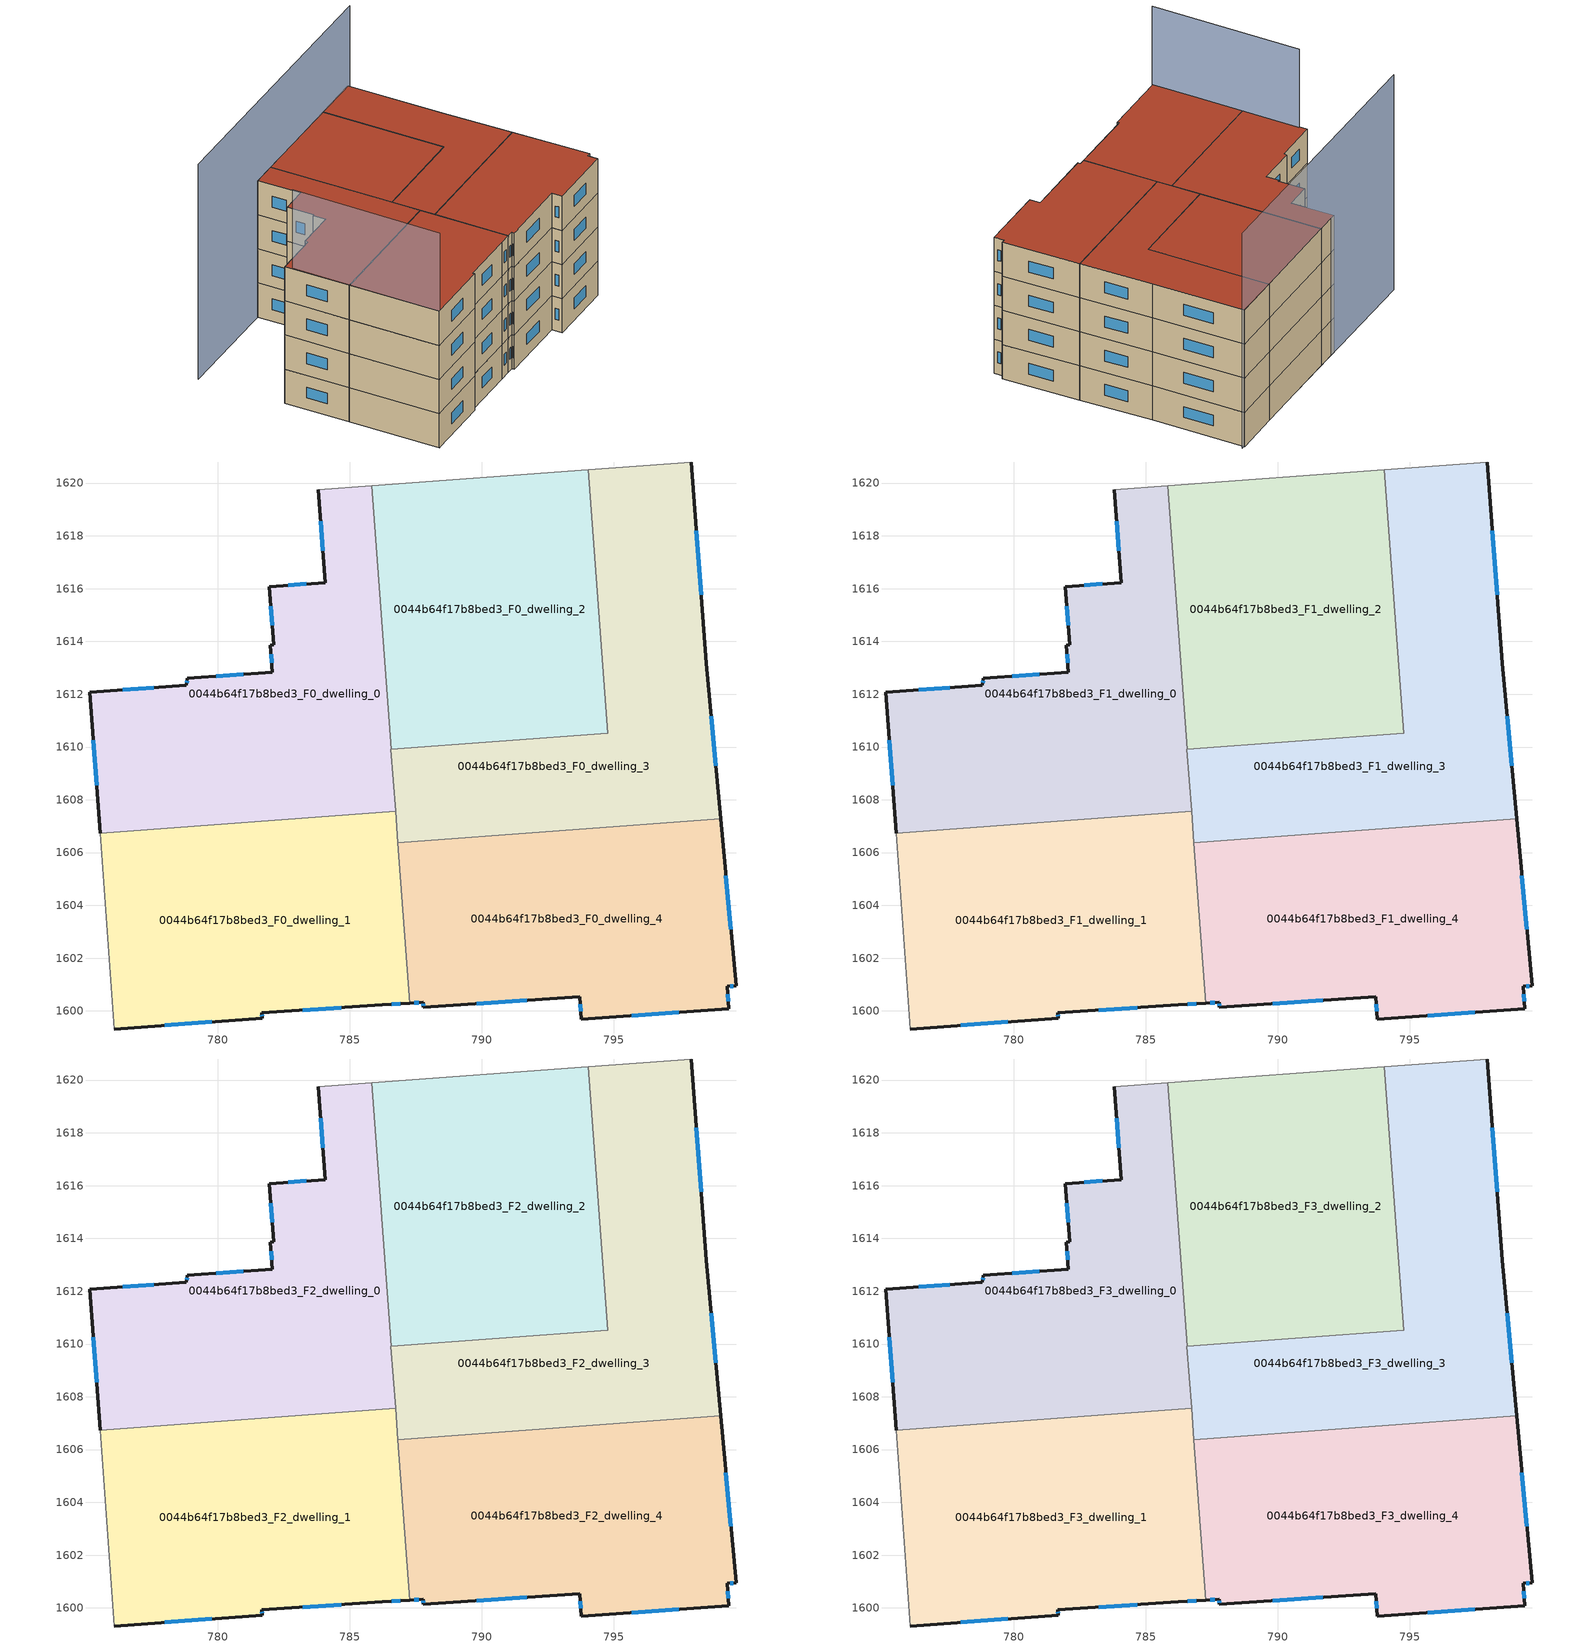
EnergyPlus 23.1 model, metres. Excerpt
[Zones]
0044b64f17b8bed3_F0_dwelling_0
 floor ground (EU_floor_Construction): 785.82,1619.9 786.73,1607.56 775.54,1606.74 775.15,1612.07 778.81,1612.34 778.85,1612.6 782.07,1612.83 781.99,1613.86 782.11,1613.87 781.95,1616.07 784.07,1616.23 783.81,1619.76 z0
 wall outside (EU_wall_Construction): 783.81,1619.76 784.07,1616.23 781.95,1616.07 782.11,1613.87 781.99,1613.86 782.07,1612.83 778.85,1612.6 778.81,1612.34 775.15,1612.07 775.54,1606.74 z0:3
 wall adiabatic (EU_wall_Construction): 785.82,1619.9 783.81,1619.76 z0:3
 wall to 0044b64f17b8bed3_F0_dwelling_1 (EU_wall_Construction): 775.54,1606.74 786.73,1607.56 z0:3
 wall to 0044b64f17b8bed3_F0_dwelling_2 (EU_wall_Construction): 786.56,1609.91 785.82,1619.9 z0:3
 wall to 0044b64f17b8bed3_F0_dwelling_3 (EU_wall_Construction): 786.73,1607.56 786.56,1609.91 z0:3
 window (EU_Window_Construction): 782.01,1615.32 782.06,1614.62 / 783.35,1616.18 782.67,1616.13 / 783.9,1618.56 783.98,1617.43 / 775.29,1610.26 775.41,1608.55 / 777.56,1612.25 776.4,1612.16 / 778.83,1612.51 778.82,1612.43 / 780.97,1612.75 779.94,1612.68 / 782.02,1613.51 782.04,1613.19 z1.02:1.98
0044b64f17b8bed3_F0_dwelling_1
 floor ground (EU_floor_Construction): 786.73,1607.56 787.27,1600.3 786.22,1600.23 781.67,1599.93 781.68,1599.72 776.08,1599.32 775.54,1606.74 z0
 wall outside (EU_wall_Construction): 776.08,1599.32 781.68,1599.72 781.67,1599.93 786.22,1600.23 787.27,1600.3 z0:3
 wall adiabatic (EU_wall_Construction): 775.54,1606.74 776.08,1599.32 z0:3
 wall to 0044b64f17b8bed3_F0_dwelling_4 (EU_wall_Construction): 787.27,1600.3 786.82,1606.38 z0:3
 wall to 0044b64f17b8bed3_F0_dwelling_3 (EU_wall_Construction): 786.82,1606.38 786.73,1607.56 z0:3
 window (EU_Window_Construction): 783.22,1600.03 784.67,1600.13 / 781.67,1599.79 781.67,1599.86 / 777.98,1599.46 779.77,1599.59 / 786.58,1600.25 786.91,1600.28 z1.02:1.98
0044b64f17b8bed3_F0_dwelling_2
 floor ground (EU_floor_Construction): 794.04,1620.51 794.78,1610.51 786.56,1609.91 785.82,1619.9 z0
 wall to 0044b64f17b8bed3_F0_dwelling_3 (EU_wall_Construction): 786.56,1609.91 794.78,1610.51 794.04,1620.51 z0:3
 wall adiabatic (EU_wall_Construction): 794.04,1620.51 785.82,1619.9 z0:3
0044b64f17b8bed3_F0_dwelling_3
 floor ground (EU_floor_Construction): 797.94,1620.8 798.5,1613.17 799.05,1607.28 786.82,1606.38 786.56,1609.91 794.78,1610.51 794.04,1620.51 z0
 wall outside (EU_wall_Construction): 799.05,1607.28 798.5,1613.17 797.94,1620.8 z0:3
 wall adiabatic (EU_wall_Construction): 797.94,1620.8 794.04,1620.51 z0:3
 wall to 0044b64f17b8bed3_F0_dwelling_4 (EU_wall_Construction): 786.82,1606.38 799.05,1607.28 z0:3
 window (EU_Window_Construction): 798.31,1615.76 798.13,1618.2 / 798.86,1609.28 798.69,1611.17 z1.02:1.98
0044b64f17b8bed3_F0_dwelling_4
 floor ground (EU_floor_Construction): 799.05,1607.28 799.64,1600.95 799.31,1600.93 799.36,1600.08 793.77,1599.7 793.71,1600.55 787.79,1600.14 787.78,1600.33 787.27,1600.3 786.82,1606.38 z0
 wall outside (EU_wall_Construction): 787.27,1600.3 787.78,1600.33 787.79,1600.14 793.71,1600.55 793.77,1599.7 799.36,1600.08 799.31,1600.93 799.64,1600.95 799.05,1607.28 z0:3
 window (EU_Window_Construction): 787.78,1600.27 787.79,1600.21 / 787.44,1600.31 787.61,1600.32 / 799.44,1603.1 799.25,1605.13 / 799.42,1600.94 799.52,1600.94 / 799.34,1600.37 799.33,1600.64 / 795.67,1599.82 797.46,1599.95 / 793.73,1600.26 793.75,1599.98 / 789.81,1600.28 791.7,1600.41 z1.02:1.98
0044b64f17b8bed3_F1_dwelling_0
 floor to 0044b64f17b8bed3_F0_dwelling_0 (EU_floor_Construction): 785.82,1619.9 786.73,1607.56 775.54,1606.74 775.15,1612.07 778.81,1612.34 778.85,1612.6 782.07,1612.83 781.99,1613.86 782.11,1613.87 781.95,1616.07 784.07,1616.23 783.81,1619.76 z3
 wall outside (EU_wall_Construction): 783.81,1619.76 784.07,1616.23 781.95,1616.07 782.11,1613.87 781.99,1613.86 782.07,1612.83 778.85,1612.6 778.81,1612.34 775.15,1612.07 775.54,1606.74 z3:6
 wall adiabatic (EU_wall_Construction): 785.82,1619.9 783.81,1619.76 z3:6
 wall to 0044b64f17b8bed3_F1_dwelling_1 (EU_wall_Construction): 775.54,1606.74 786.73,1607.56 z3:6
 wall to 0044b64f17b8bed3_F1_dwelling_2 (EU_wall_Construction): 786.56,1609.91 785.82,1619.9 z3:6
 wall to 0044b64f17b8bed3_F1_dwelling_3 (EU_wall_Construction): 786.73,1607.56 786.56,1609.91 z3:6
 window (EU_Window_Construction): 782.01,1615.32 782.06,1614.62 / 783.35,1616.18 782.67,1616.13 / 783.9,1618.56 783.98,1617.43 / 775.29,1610.26 775.41,1608.55 / 777.56,1612.25 776.4,1612.16 / 778.83,1612.51 778.82,1612.43 / 780.97,1612.75 779.94,1612.68 / 782.02,1613.51 782.04,1613.19 z4.02:4.98
0044b64f17b8bed3_F1_dwelling_1
 floor to 0044b64f17b8bed3_F0_dwelling_1 (EU_floor_Construction): 786.73,1607.56 787.27,1600.3 786.22,1600.23 781.67,1599.93 781.68,1599.72 776.08,1599.32 775.54,1606.74 z3
 wall outside (EU_wall_Construction): 776.08,1599.32 781.68,1599.72 781.67,1599.93 786.22,1600.23 787.27,1600.3 z3:6
 wall adiabatic (EU_wall_Construction): 775.54,1606.74 776.08,1599.32 z3:6
 wall to 0044b64f17b8bed3_F1_dwelling_4 (EU_wall_Construction): 787.27,1600.3 786.82,1606.38 z3:6
 wall to 0044b64f17b8bed3_F1_dwelling_3 (EU_wall_Construction): 786.82,1606.38 786.73,1607.56 z3:6
 window (EU_Window_Construction): 783.22,1600.03 784.67,1600.13 / 781.67,1599.79 781.67,1599.86 / 777.98,1599.46 779.77,1599.59 / 786.58,1600.25 786.91,1600.28 z4.02:4.98
0044b64f17b8bed3_F1_dwelling_2
 floor to 0044b64f17b8bed3_F0_dwelling_2 (EU_floor_Construction): 794.04,1620.51 794.78,1610.51 786.56,1609.91 785.82,1619.9 z3
 wall to 0044b64f17b8bed3_F1_dwelling_3 (EU_wall_Construction): 786.56,1609.91 794.78,1610.51 794.04,1620.51 z3:6
 wall adiabatic (EU_wall_Construction): 794.04,1620.51 785.82,1619.9 z3:6
0044b64f17b8bed3_F1_dwelling_3
 floor to 0044b64f17b8bed3_F0_dwelling_3 (EU_floor_Construction): 797.94,1620.8 798.5,1613.17 799.05,1607.28 786.82,1606.38 786.56,1609.91 794.78,1610.51 794.04,1620.51 z3
 wall outside (EU_wall_Construction): 799.05,1607.28 798.5,1613.17 797.94,1620.8 z3:6
 wall adiabatic (EU_wall_Construction): 797.94,1620.8 794.04,1620.51 z3:6
 wall to 0044b64f17b8bed3_F1_dwelling_4 (EU_wall_Construction): 786.82,1606.38 799.05,1607.28 z3:6
 window (EU_Window_Construction): 798.31,1615.76 798.13,1618.2 / 798.86,1609.28 798.69,1611.17 z4.02:4.98
0044b64f17b8bed3_F1_dwelling_4
 floor to 0044b64f17b8bed3_F0_dwelling_4 (EU_floor_Construction): 799.05,1607.28 799.64,1600.95 799.31,1600.93 799.36,1600.08 793.77,1599.7 793.71,1600.55 787.79,1600.14 787.78,1600.33 787.27,1600.3 786.82,1606.38 z3
 wall outside (EU_wall_Construction): 787.27,1600.3 787.78,1600.33 787.79,1600.14 793.71,1600.55 793.77,1599.7 799.36,1600.08 799.31,1600.93 799.64,1600.95 799.05,1607.28 z3:6
 window (EU_Window_Construction): 787.78,1600.27 787.79,1600.21 / 787.44,1600.31 787.61,1600.32 / 799.44,1603.1 799.25,1605.13 / 799.42,1600.94 799.52,1600.94 / 799.34,1600.37 799.33,1600.64 / 795.67,1599.82 797.46,1599.95 / 793.73,1600.26 793.75,1599.98 / 789.81,1600.28 791.7,1600.41 z4.02:4.98
0044b64f17b8bed3_F2_dwelling_0
 floor to 0044b64f17b8bed3_F1_dwelling_0 (EU_floor_Construction): 785.82,1619.9 786.73,1607.56 775.54,1606.74 775.15,1612.07 778.81,1612.34 778.85,1612.6 782.07,1612.83 781.99,1613.86 782.11,1613.87 781.95,1616.07 784.07,1616.23 783.81,1619.76 z6
 wall outside (EU_wall_Construction): 783.81,1619.76 784.07,1616.23 781.95,1616.07 782.11,1613.87 781.99,1613.86 782.07,1612.83 778.85,1612.6 778.81,1612.34 775.15,1612.07 775.54,1606.74 z6:9
 wall adiabatic (EU_wall_Construction): 785.82,1619.9 783.81,1619.76 z6:9
 wall to 0044b64f17b8bed3_F2_dwelling_1 (EU_wall_Construction): 775.54,1606.74 786.73,1607.56 z6:9
 wall to 0044b64f17b8bed3_F2_dwelling_2 (EU_wall_Construction): 786.56,1609.91 785.82,1619.9 z6:9
 wall to 0044b64f17b8bed3_F2_dwelling_3 (EU_wall_Construction): 786.73,1607.56 786.56,1609.91 z6:9
 window (EU_Window_Construction): 782.01,1615.32 782.06,1614.62 / 783.35,1616.18 782.67,1616.13 / 783.9,1618.56 783.98,1617.43 / 775.29,1610.26 775.41,1608.55 / 777.56,1612.25 776.4,1612.16 / 778.83,1612.51 778.82,1612.43 / 780.97,1612.75 779.94,1612.68 / 782.02,1613.51 782.04,1613.19 z7.02:7.98
0044b64f17b8bed3_F2_dwelling_1
 floor to 0044b64f17b8bed3_F1_dwelling_1 (EU_floor_Construction): 786.73,1607.56 787.27,1600.3 786.22,1600.23 781.67,1599.93 781.68,1599.72 776.08,1599.32 775.54,1606.74 z6
 wall outside (EU_wall_Construction): 776.08,1599.32 781.68,1599.72 781.67,1599.93 786.22,1600.23 787.27,1600.3 z6:9
 wall adiabatic (EU_wall_Construction): 775.54,1606.74 776.08,1599.32 z6:9
 wall to 0044b64f17b8bed3_F2_dwelling_4 (EU_wall_Construction): 787.27,1600.3 786.82,1606.38 z6:9
 wall to 0044b64f17b8bed3_F2_dwelling_3 (EU_wall_Construction): 786.82,1606.38 786.73,1607.56 z6:9
 window (EU_Window_Construction): 783.22,1600.03 784.67,1600.13 / 781.67,1599.79 781.67,1599.86 / 777.98,1599.46 779.77,1599.59 / 786.58,1600.25 786.91,1600.28 z7.02:7.98
0044b64f17b8bed3_F2_dwelling_2
 floor to 0044b64f17b8bed3_F1_dwelling_2 (EU_floor_Construction): 794.04,1620.51 794.78,1610.51 786.56,1609.91 785.82,1619.9 z6
 wall to 0044b64f17b8bed3_F2_dwelling_3 (EU_wall_Construction): 786.56,1609.91 794.78,1610.51 794.04,1620.51 z6:9
 wall adiabatic (EU_wall_Construction): 794.04,1620.51 785.82,1619.9 z6:9
0044b64f17b8bed3_F2_dwelling_3
 floor to 0044b64f17b8bed3_F1_dwelling_3 (EU_floor_Construction): 797.94,1620.8 798.5,1613.17 799.05,1607.28 786.82,1606.38 786.56,1609.91 794.78,1610.51 794.04,1620.51 z6
 wall outside (EU_wall_Construction): 799.05,1607.28 798.5,1613.17 797.94,1620.8 z6:9
 wall adiabatic (EU_wall_Construction): 797.94,1620.8 794.04,1620.51 z6:9
 wall to 0044b64f17b8bed3_F2_dwelling_4 (EU_wall_Construction): 786.82,1606.38 799.05,1607.28 z6:9
 window (EU_Window_Construction): 798.31,1615.76 798.13,1618.2 / 798.86,1609.28 798.69,1611.17 z7.02:7.98
0044b64f17b8bed3_F2_dwelling_4
 floor to 0044b64f17b8bed3_F1_dwelling_4 (EU_floor_Construction): 799.05,1607.28 799.64,1600.95 799.31,1600.93 799.36,1600.08 793.77,1599.7 793.71,1600.55 787.79,1600.14 787.78,1600.33 787.27,1600.3 786.82,1606.38 z6
 wall outside (EU_wall_Construction): 787.27,1600.3 787.78,1600.33 787.79,1600.14 793.71,1600.55 793.77,1599.7 799.36,1600.08 799.31,1600.93 799.64,1600.95 799.05,1607.28 z6:9
 window (EU_Window_Construction): 787.78,1600.27 787.79,1600.21 / 787.44,1600.31 787.61,1600.32 / 799.44,1603.1 799.25,1605.13 / 799.42,1600.94 799.52,1600.94 / 799.34,1600.37 799.33,1600.64 / 795.67,1599.82 797.46,1599.95 / 793.73,1600.26 793.75,1599.98 / 789.81,1600.28 791.7,1600.41 z7.02:7.98
0044b64f17b8bed3_F3_dwelling_0
 floor to 0044b64f17b8bed3_F2_dwelling_0 (EU_floor_Construction): 785.82,1619.9 786.73,1607.56 775.54,1606.74 775.15,1612.07 778.81,1612.34 778.85,1612.6 782.07,1612.83 781.99,1613.86 782.11,1613.87 781.95,1616.07 784.07,1616.23 783.81,1619.76 z9
 wall outside (EU_wall_Construction): 783.81,1619.76 784.07,1616.23 781.95,1616.07 782.11,1613.87 781.99,1613.86 782.07,1612.83 778.85,1612.6 778.81,1612.34 775.15,1612.07 775.54,1606.74 z9:12
 wall adiabatic (EU_wall_Construction): 785.82,1619.9 783.81,1619.76 z9:12
 wall to 0044b64f17b8bed3_F3_dwelling_1 (EU_wall_Construction): 775.54,1606.74 786.73,1607.56 z9:12
 wall to 0044b64f17b8bed3_F3_dwelling_2 (EU_wall_Construction): 786.56,1609.91 785.82,1619.9 z9:12
 wall to 0044b64f17b8bed3_F3_dwelling_3 (EU_wall_Construction): 786.73,1607.56 786.56,1609.91 z9:12
 window (EU_Window_Construction): 782.01,1615.32 782.06,1614.62 / 783.35,1616.18 782.67,1616.13 / 783.9,1618.56 783.98,1617.43 / 775.29,1610.26 775.41,1608.55 / 777.56,1612.25 776.4,1612.16 / 778.83,1612.51 778.82,1612.43 / 780.97,1612.75 779.94,1612.68 / 782.02,1613.51 782.04,1613.19 z10.02:10.98
 roof outside (EU_roof_Construction): 786.73,1607.56 785.82,1619.9 783.81,1619.76 784.07,1616.23 781.95,1616.07 782.11,1613.87 781.99,1613.86 782.07,1612.83 778.85,1612.6 778.81,1612.34 775.15,1612.07 775.54,1606.74 z12
0044b64f17b8bed3_F3_dwelling_1
 floor to 0044b64f17b8bed3_F2_dwelling_1 (EU_floor_Construction): 786.73,1607.56 787.27,1600.3 786.22,1600.23 781.67,1599.93 781.68,1599.72 776.08,1599.32 775.54,1606.74 z9
 wall outside (EU_wall_Construction): 776.08,1599.32 781.68,1599.72 781.67,1599.93 786.22,1600.23 787.27,1600.3 z9:12
 wall adiabatic (EU_wall_Construction): 775.54,1606.74 776.08,1599.32 z9:12
 wall to 0044b64f17b8bed3_F3_dwelling_4 (EU_wall_Construction): 787.27,1600.3 786.82,1606.38 z9:12
 wall to 0044b64f17b8bed3_F3_dwelling_3 (EU_wall_Construction): 786.82,1606.38 786.73,1607.56 z9:12
 window (EU_Window_Construction): 783.22,1600.03 784.67,1600.13 / 781.67,1599.79 781.67,1599.86 / 777.98,1599.46 779.77,1599.59 / 786.58,1600.25 786.91,1600.28 z10.02:10.98
 roof outside (EU_roof_Construction): 787.27,1600.3 786.73,1607.56 775.54,1606.74 776.08,1599.32 781.68,1599.72 781.67,1599.93 786.22,1600.23 z12
0044b64f17b8bed3_F3_dwelling_2
 floor to 0044b64f17b8bed3_F2_dwelling_2 (EU_floor_Construction): 794.04,1620.51 794.78,1610.51 786.56,1609.91 785.82,1619.9 z9
 wall to 0044b64f17b8bed3_F3_dwelling_3 (EU_wall_Construction): 786.56,1609.91 794.78,1610.51 794.04,1620.51 z9:12
 wall adiabatic (EU_wall_Construction): 794.04,1620.51 785.82,1619.9 z9:12
 roof outside (EU_roof_Construction): 794.78,1610.51 794.04,1620.51 785.82,1619.9 786.56,1609.91 z12
0044b64f17b8bed3_F3_dwelling_3
 floor to 0044b64f17b8bed3_F2_dwelling_3 (EU_floor_Construction): 797.94,1620.8 798.5,1613.17 799.05,1607.28 786.82,1606.38 786.56,1609.91 794.78,1610.51 794.04,1620.51 z9
 wall outside (EU_wall_Construction): 799.05,1607.28 798.5,1613.17 797.94,1620.8 z9:12
 wall adiabatic (EU_wall_Construction): 797.94,1620.8 794.04,1620.51 z9:12
 wall to 0044b64f17b8bed3_F3_dwelling_4 (EU_wall_Construction): 786.82,1606.38 799.05,1607.28 z9:12
 window (EU_Window_Construction): 798.31,1615.76 798.13,1618.2 / 798.86,1609.28 798.69,1611.17 z10.02:10.98
 roof outside (EU_roof_Construction): 799.05,1607.28 798.5,1613.17 797.94,1620.8 794.04,1620.51 794.78,1610.51 786.56,1609.91 786.82,1606.38 z12
0044b64f17b8bed3_F3_dwelling_4
 floor to 0044b64f17b8bed3_F2_dwelling_4 (EU_floor_Construction): 799.05,1607.28 799.64,1600.95 799.31,1600.93 799.36,1600.08 793.77,1599.7 793.71,1600.55 787.79,1600.14 787.78,1600.33 787.27,1600.3 786.82,1606.38 z9
 wall outside (EU_wall_Construction): 787.27,1600.3 787.78,1600.33 787.79,1600.14 793.71,1600.55 793.77,1599.7 799.36,1600.08 799.31,1600.93 799.64,1600.95 799.05,1607.28 z9:12
 window (EU_Window_Construction): 787.78,1600.27 787.79,1600.21 / 787.44,1600.31 787.61,1600.32 / 799.44,1603.1 799.25,1605.13 / 799.42,1600.94 799.52,1600.94 / 799.34,1600.37 799.33,1600.64 / 795.67,1599.82 797.46,1599.95 / 793.73,1600.26 793.75,1599.98 / 789.81,1600.28 791.7,1600.41 z10.02:10.98
 roof outside (EU_roof_Construction): 799.36,1600.08 799.31,1600.93 799.64,1600.95 799.05,1607.28 786.82,1606.38 787.27,1600.3 787.78,1600.33 787.79,1600.14 793.71,1600.55 793.77,1599.7 z12
shading: 775.29,1611.47 776.08,1599.3 / 798.18,1620.74 774.53,1619.16 z0:18.9
[Building]
EU S2 Campaign: North Axis=0; Terrain=City; Solar Distribution=FullExterior
[Site:Location]
Vienna: Latitude=48; Longitude=16.5; Time Zone=1; Elevation=183
[SizingPeriod:WeatherFileDays]
AnnualSizingPeriod: Begin Month=1; Begin Day of Month=1; End Month=12; End Day of Month=31; Day of Week for Start Day=Monday; Use Weather File Daylight Saving Period=No; Use Weather File Rain and Snow Indicators=No
[MATERIAL]
EU_InternalMass_Material: Roughness=MediumRough; Thickness=0.1; Conductivity=1; Density=1800; Specific Heat=900; Thermal Absorptance=0.9; Solar Absorptance=0.7; Visible Absorptance=0.7
[MATERIAL:NOMASS] Roughness=MediumRough; Thermal Absorptance=0.9; Solar Absorptance=0.7; Visible Absorptance=0.7
Name | Thermal Resistance
EU_wall_NoMass | 0.942466
EU_roof_NoMass | 0.551687
EU_floor_NoMass | 0.66527
[WINDOWMATERIAL:SIMPLEGLAZINGSYSTEM]
EU_Window_SimpleGlazing: UFactor=2.03367; Solar Heat Gain Coefficient=0.65; Visible Transmittance=0.65
[CONSTRUCTION]
EU_wall_Construction: EU_wall_NoMass
EU_roof_Construction: EU_roof_NoMass
EU_floor_Construction: EU_floor_NoMass
EU_Window_Construction: EU_Window_SimpleGlazing
EU_InternalMass_Construction: EU_InternalMass_Material
[ZONE] Type=1; Multiplier=1; Ceiling Height=autocalculate; Floor Area=autocalculate; Part of Total Floor Area=Yes
Name | Volume
0044b64f17b8bed3_F0_dwelling_0; 0044b64f17b8bed3_F1_dwelling_0; 0044b64f17b8bed3_F2_dwelling_0; 0044b64f17b8bed3_F3_dwelling_0 | 247.703
0044b64f17b8bed3_F0_dwelling_1; 0044b64f17b8bed3_F1_dwelling_1; 0044b64f17b8bed3_F2_dwelling_1; 0044b64f17b8bed3_F3_dwelling_1 | 247.699
0044b64f17b8bed3_F0_dwelling_2; 0044b64f17b8bed3_F1_dwelling_2; 0044b64f17b8bed3_F2_dwelling_2; 0044b64f17b8bed3_F3_dwelling_2 | 247.661
0044b64f17b8bed3_F0_dwelling_3; 0044b64f17b8bed3_F1_dwelling_3; 0044b64f17b8bed3_F2_dwelling_3; 0044b64f17b8bed3_F3_dwelling_3 | 247.675
0044b64f17b8bed3_F0_dwelling_4; 0044b64f17b8bed3_F1_dwelling_4; 0044b64f17b8bed3_F2_dwelling_4; 0044b64f17b8bed3_F3_dwelling_4 | 247.702
[INTERNALMASS] Construction=EU_InternalMass_Construction
Name | Zone or ZoneList | Surface Area
0044b64f17b8bed3_F0_dwelling_0_EU_InternalMass | 0044b64f17b8bed3_F0_dwelling_0 | 82.5677
0044b64f17b8bed3_F0_dwelling_1_EU_InternalMass | 0044b64f17b8bed3_F0_dwelling_1 | 82.5664
0044b64f17b8bed3_F0_dwelling_2_EU_InternalMass | 0044b64f17b8bed3_F0_dwelling_2 | 82.5531
0044b64f17b8bed3_F0_dwelling_3_EU_InternalMass | 0044b64f17b8bed3_F0_dwelling_3 | 82.5585
0044b64f17b8bed3_F0_dwelling_4_EU_InternalMass | 0044b64f17b8bed3_F0_dwelling_4 | 82.5693
0044b64f17b8bed3_F1_dwelling_0_EU_InternalMass | 0044b64f17b8bed3_F1_dwelling_0 | 82.5677
0044b64f17b8bed3_F1_dwelling_1_EU_InternalMass | 0044b64f17b8bed3_F1_dwelling_1 | 82.5664
0044b64f17b8bed3_F1_dwelling_2_EU_InternalMass | 0044b64f17b8bed3_F1_dwelling_2 | 82.5531
0044b64f17b8bed3_F1_dwelling_3_EU_InternalMass | 0044b64f17b8bed3_F1_dwelling_3 | 82.5585
0044b64f17b8bed3_F1_dwelling_4_EU_InternalMass | 0044b64f17b8bed3_F1_dwelling_4 | 82.5693
0044b64f17b8bed3_F2_dwelling_0_EU_InternalMass | 0044b64f17b8bed3_F2_dwelling_0 | 82.5677
0044b64f17b8bed3_F2_dwelling_1_EU_InternalMass | 0044b64f17b8bed3_F2_dwelling_1 | 82.5664
0044b64f17b8bed3_F2_dwelling_2_EU_InternalMass | 0044b64f17b8bed3_F2_dwelling_2 | 82.5531
0044b64f17b8bed3_F2_dwelling_3_EU_InternalMass | 0044b64f17b8bed3_F2_dwelling_3 | 82.5585
0044b64f17b8bed3_F2_dwelling_4_EU_InternalMass | 0044b64f17b8bed3_F2_dwelling_4 | 82.5693
0044b64f17b8bed3_F3_dwelling_0_EU_InternalMass | 0044b64f17b8bed3_F3_dwelling_0 | 82.5677
0044b64f17b8bed3_F3_dwelling_1_EU_InternalMass | 0044b64f17b8bed3_F3_dwelling_1 | 82.5664
0044b64f17b8bed3_F3_dwelling_2_EU_InternalMass | 0044b64f17b8bed3_F3_dwelling_2 | 82.5531
0044b64f17b8bed3_F3_dwelling_3_EU_InternalMass | 0044b64f17b8bed3_F3_dwelling_3 | 82.5585
0044b64f17b8bed3_F3_dwelling_4_EU_InternalMass | 0044b64f17b8bed3_F3_dwelling_4 | 82.5693
[OTHEREQUIPMENT] Fuel Type=Electricity; Design Level Calculation Method=Watts/Area; Power per Zone Floor Area=1; Fraction Latent=0; Fraction Radiant=0; Fraction Lost=0; Carbon Dioxide Generation Rate=0; EndUse Subcategory=EU_Step8_InternalGains
Name | Zone or ZoneList or Space or SpaceList | Schedule
EU_Step8_InternalGain_0044b64f17b8bed3_F0_dwelling_0_f000 | 0044b64f17b8bed3_F0_dwelling_0 | EU_Step8_GainSchedule_0044b64f17b8bed3_F0_dwelling_0_f000
EU_Step8_InternalGain_0044b64f17b8bed3_F0_dwelling_1_f000 | 0044b64f17b8bed3_F0_dwelling_1 | EU_Step8_GainSchedule_0044b64f17b8bed3_F0_dwelling_1_f000
EU_Step8_InternalGain_0044b64f17b8bed3_F0_dwelling_2_f000 | 0044b64f17b8bed3_F0_dwelling_2 | EU_Step8_GainSchedule_0044b64f17b8bed3_F0_dwelling_2_f000
EU_Step8_InternalGain_0044b64f17b8bed3_F0_dwelling_3_f000 | 0044b64f17b8bed3_F0_dwelling_3 | EU_Step8_GainSchedule_0044b64f17b8bed3_F0_dwelling_3_f000
EU_Step8_InternalGain_0044b64f17b8bed3_F0_dwelling_4_f000 | 0044b64f17b8bed3_F0_dwelling_4 | EU_Step8_GainSchedule_0044b64f17b8bed3_F0_dwelling_4_f000
EU_Step8_InternalGain_0044b64f17b8bed3_F1_dwelling_0_f000 | 0044b64f17b8bed3_F1_dwelling_0 | EU_Step8_GainSchedule_0044b64f17b8bed3_F1_dwelling_0_f000
EU_Step8_InternalGain_0044b64f17b8bed3_F1_dwelling_1_f000 | 0044b64f17b8bed3_F1_dwelling_1 | EU_Step8_GainSchedule_0044b64f17b8bed3_F1_dwelling_1_f000
EU_Step8_InternalGain_0044b64f17b8bed3_F1_dwelling_2_f000 | 0044b64f17b8bed3_F1_dwelling_2 | EU_Step8_GainSchedule_0044b64f17b8bed3_F1_dwelling_2_f000
EU_Step8_InternalGain_0044b64f17b8bed3_F1_dwelling_3_f000 | 0044b64f17b8bed3_F1_dwelling_3 | EU_Step8_GainSchedule_0044b64f17b8bed3_F1_dwelling_3_f000
EU_Step8_InternalGain_0044b64f17b8bed3_F1_dwelling_4_f000 | 0044b64f17b8bed3_F1_dwelling_4 | EU_Step8_GainSchedule_0044b64f17b8bed3_F1_dwelling_4_f000
EU_Step8_InternalGain_0044b64f17b8bed3_F2_dwelling_0_f000 | 0044b64f17b8bed3_F2_dwelling_0 | EU_Step8_GainSchedule_0044b64f17b8bed3_F2_dwelling_0_f000
EU_Step8_InternalGain_0044b64f17b8bed3_F2_dwelling_1_f000 | 0044b64f17b8bed3_F2_dwelling_1 | EU_Step8_GainSchedule_0044b64f17b8bed3_F2_dwelling_1_f000
EU_Step8_InternalGain_0044b64f17b8bed3_F2_dwelling_2_f000 | 0044b64f17b8bed3_F2_dwelling_2 | EU_Step8_GainSchedule_0044b64f17b8bed3_F2_dwelling_2_f000
EU_Step8_InternalGain_0044b64f17b8bed3_F2_dwelling_3_f000 | 0044b64f17b8bed3_F2_dwelling_3 | EU_Step8_GainSchedule_0044b64f17b8bed3_F2_dwelling_3_f000
EU_Step8_InternalGain_0044b64f17b8bed3_F2_dwelling_4_f000 | 0044b64f17b8bed3_F2_dwelling_4 | EU_Step8_GainSchedule_0044b64f17b8bed3_F2_dwelling_4_f000
EU_Step8_InternalGain_0044b64f17b8bed3_F3_dwelling_0_f000 | 0044b64f17b8bed3_F3_dwelling_0 | EU_Step8_GainSchedule_0044b64f17b8bed3_F3_dwelling_0_f000
EU_Step8_InternalGain_0044b64f17b8bed3_F3_dwelling_1_f000 | 0044b64f17b8bed3_F3_dwelling_1 | EU_Step8_GainSchedule_0044b64f17b8bed3_F3_dwelling_1_f000
EU_Step8_InternalGain_0044b64f17b8bed3_F3_dwelling_2_f000 | 0044b64f17b8bed3_F3_dwelling_2 | EU_Step8_GainSchedule_0044b64f17b8bed3_F3_dwelling_2_f000
EU_Step8_InternalGain_0044b64f17b8bed3_F3_dwelling_3_f000 | 0044b64f17b8bed3_F3_dwelling_3 | EU_Step8_GainSchedule_0044b64f17b8bed3_F3_dwelling_3_f000
EU_Step8_InternalGain_0044b64f17b8bed3_F3_dwelling_4_f000 | 0044b64f17b8bed3_F3_dwelling_4 | EU_Step8_GainSchedule_0044b64f17b8bed3_F3_dwelling_4_f000
[ZONEVENTILATION:DESIGNFLOWRATE] Schedule=EU_AlwaysOn; Design Flow Rate Calculation Method=AirChanges/Hour; Air Changes per Hour=0.530523; Ventilation Type=Natural; Fan Pressure Rise=0; Fan Total Efficiency=1; Constant Term Coefficient=1; Temperature Term Coefficient=0; Velocity Term Coefficient=0; Velocity Squared Term Coefficient=0; Minimum Indoor Temperature=-100; Maximum Indoor Temperature=100; Delta Temperature=-100; Minimum Outdoor Temperature=-100; Maximum Outdoor Temperature=100; Maximum Wind Speed=40
Name | Zone or ZoneList or Space or SpaceList
EU_ConstantAir_0044b64f17b8bed3_F0_dwelling_0 | 0044b64f17b8bed3_F0_dwelling_0
EU_ConstantAir_0044b64f17b8bed3_F0_dwelling_1 | 0044b64f17b8bed3_F0_dwelling_1
EU_ConstantAir_0044b64f17b8bed3_F0_dwelling_2 | 0044b64f17b8bed3_F0_dwelling_2
EU_ConstantAir_0044b64f17b8bed3_F0_dwelling_3 | 0044b64f17b8bed3_F0_dwelling_3
EU_ConstantAir_0044b64f17b8bed3_F0_dwelling_4 | 0044b64f17b8bed3_F0_dwelling_4
EU_ConstantAir_0044b64f17b8bed3_F1_dwelling_0 | 0044b64f17b8bed3_F1_dwelling_0
EU_ConstantAir_0044b64f17b8bed3_F1_dwelling_1 | 0044b64f17b8bed3_F1_dwelling_1
EU_ConstantAir_0044b64f17b8bed3_F1_dwelling_2 | 0044b64f17b8bed3_F1_dwelling_2
EU_ConstantAir_0044b64f17b8bed3_F1_dwelling_3 | 0044b64f17b8bed3_F1_dwelling_3
EU_ConstantAir_0044b64f17b8bed3_F1_dwelling_4 | 0044b64f17b8bed3_F1_dwelling_4
EU_ConstantAir_0044b64f17b8bed3_F2_dwelling_0 | 0044b64f17b8bed3_F2_dwelling_0
EU_ConstantAir_0044b64f17b8bed3_F2_dwelling_1 | 0044b64f17b8bed3_F2_dwelling_1
EU_ConstantAir_0044b64f17b8bed3_F2_dwelling_2 | 0044b64f17b8bed3_F2_dwelling_2
EU_ConstantAir_0044b64f17b8bed3_F2_dwelling_3 | 0044b64f17b8bed3_F2_dwelling_3
EU_ConstantAir_0044b64f17b8bed3_F2_dwelling_4 | 0044b64f17b8bed3_F2_dwelling_4
EU_ConstantAir_0044b64f17b8bed3_F3_dwelling_0 | 0044b64f17b8bed3_F3_dwelling_0
EU_ConstantAir_0044b64f17b8bed3_F3_dwelling_1 | 0044b64f17b8bed3_F3_dwelling_1
EU_ConstantAir_0044b64f17b8bed3_F3_dwelling_2 | 0044b64f17b8bed3_F3_dwelling_2
EU_ConstantAir_0044b64f17b8bed3_F3_dwelling_3 | 0044b64f17b8bed3_F3_dwelling_3
EU_ConstantAir_0044b64f17b8bed3_F3_dwelling_4 | 0044b64f17b8bed3_F3_dwelling_4
[HVACTEMPLATE:THERMOSTAT] Constant Heating Setpoint=20; Constant Cooling Setpoint=50
EU_HeatOnly_0044b64f17b8bed3_F0_dwelling_0; EU_HeatOnly_0044b64f17b8bed3_F0_dwelling_1; EU_HeatOnly_0044b64f17b8bed3_F0_dwelling_2; EU_HeatOnly_0044b64f17b8bed3_F0_dwelling_3; EU_HeatOnly_0044b64f17b8bed3_F0_dwelling_4; EU_HeatOnly_0044b64f17b8bed3_F1_dwelling_0; EU_HeatOnly_0044b64f17b8bed3_F1_dwelling_1; EU_HeatOnly_0044b64f17b8bed3_F1_dwelling_2; EU_HeatOnly_0044b64f17b8bed3_F1_dwelling_3; EU_HeatOnly_0044b64f17b8bed3_F1_dwelling_4; EU_HeatOnly_0044b64f17b8bed3_F2_dwelling_0; EU_HeatOnly_0044b64f17b8bed3_F2_dwelling_1; EU_HeatOnly_0044b64f17b8bed3_F2_dwelling_2; EU_HeatOnly_0044b64f17b8bed3_F2_dwelling_3; EU_HeatOnly_0044b64f17b8bed3_F2_dwelling_4; EU_HeatOnly_0044b64f17b8bed3_F3_dwelling_0; EU_HeatOnly_0044b64f17b8bed3_F3_dwelling_1; EU_HeatOnly_0044b64f17b8bed3_F3_dwelling_2; EU_HeatOnly_0044b64f17b8bed3_F3_dwelling_3; EU_HeatOnly_0044b64f17b8bed3_F3_dwelling_4
[HVACTEMPLATE:ZONE:IDEALLOADSAIRSYSTEM] System Availability Schedule=EU_AlwaysOn; Maximum Heating Supply Air Temperature=50; Minimum Cooling Supply Air Temperature=13; Maximum Heating Supply Air Humidity Ratio=0.0156; Minimum Cooling Supply Air Humidity Ratio=0.0077; Heating Limit=NoLimit; Cooling Limit=NoLimit; Heating Availability Schedule=EU_AlwaysOn; Cooling Availability Schedule=EU_CoolingOff; Dehumidification Control Type=ConstantSensibleHeatRatio; Cooling Sensible Heat Ratio=0.7; Dehumidification Setpoint=60; Humidification Control Type=None; Humidification Setpoint=30; Outdoor Air Method=None; Outdoor Air Flow Rate per Person=0.00944; Outdoor Air Flow Rate per Zone Floor Area=0; Outdoor Air Flow Rate per Zone=0; Demand Controlled Ventilation Type=None; Outdoor Air Economizer Type=NoEconomizer; Heat Recovery Type=None; Sensible Heat Recovery Effectiveness=0.7; Latent Heat Recovery Effectiveness=0.65
Name | Template Thermostat
0044b64f17b8bed3_F0_dwelling_0 | EU_HeatOnly_0044b64f17b8bed3_F0_dwelling_0
0044b64f17b8bed3_F0_dwelling_1 | EU_HeatOnly_0044b64f17b8bed3_F0_dwelling_1
0044b64f17b8bed3_F0_dwelling_2 | EU_HeatOnly_0044b64f17b8bed3_F0_dwelling_2
0044b64f17b8bed3_F0_dwelling_3 | EU_HeatOnly_0044b64f17b8bed3_F0_dwelling_3
0044b64f17b8bed3_F0_dwelling_4 | EU_HeatOnly_0044b64f17b8bed3_F0_dwelling_4
0044b64f17b8bed3_F1_dwelling_0 | EU_HeatOnly_0044b64f17b8bed3_F1_dwelling_0
0044b64f17b8bed3_F1_dwelling_1 | EU_HeatOnly_0044b64f17b8bed3_F1_dwelling_1
0044b64f17b8bed3_F1_dwelling_2 | EU_HeatOnly_0044b64f17b8bed3_F1_dwelling_2
0044b64f17b8bed3_F1_dwelling_3 | EU_HeatOnly_0044b64f17b8bed3_F1_dwelling_3
0044b64f17b8bed3_F1_dwelling_4 | EU_HeatOnly_0044b64f17b8bed3_F1_dwelling_4
0044b64f17b8bed3_F2_dwelling_0 | EU_HeatOnly_0044b64f17b8bed3_F2_dwelling_0
0044b64f17b8bed3_F2_dwelling_1 | EU_HeatOnly_0044b64f17b8bed3_F2_dwelling_1
0044b64f17b8bed3_F2_dwelling_2 | EU_HeatOnly_0044b64f17b8bed3_F2_dwelling_2
0044b64f17b8bed3_F2_dwelling_3 | EU_HeatOnly_0044b64f17b8bed3_F2_dwelling_3
0044b64f17b8bed3_F2_dwelling_4 | EU_HeatOnly_0044b64f17b8bed3_F2_dwelling_4
0044b64f17b8bed3_F3_dwelling_0 | EU_HeatOnly_0044b64f17b8bed3_F3_dwelling_0
0044b64f17b8bed3_F3_dwelling_1 | EU_HeatOnly_0044b64f17b8bed3_F3_dwelling_1
0044b64f17b8bed3_F3_dwelling_2 | EU_HeatOnly_0044b64f17b8bed3_F3_dwelling_2
0044b64f17b8bed3_F3_dwelling_3 | EU_HeatOnly_0044b64f17b8bed3_F3_dwelling_3
0044b64f17b8bed3_F3_dwelling_4 | EU_HeatOnly_0044b64f17b8bed3_F3_dwelling_4
[SIZING:ZONE] Zone Cooling Design Supply Air Temperature Input Method=SupplyAirTemperature; Zone Cooling Design Supply Air Temperature=13; Zone Heating Design Supply Air Temperature Input Method=SupplyAirTemperature; Zone Heating Design Supply Air Temperature=50; Zone Cooling Design Supply Air Humidity Ratio=0.008; Zone Heating Design Supply Air Humidity Ratio=0.008; Cooling Design Air Flow Method=DesignDay; Cooling Design Air Flow Rate=0; Cooling Minimum Air Flow per Zone Floor Area=0.000762; Cooling Minimum Air Flow=0; Cooling Minimum Air Flow Fraction=0.2; Heating Design Air Flow Method=DesignDay; Heating Design Air Flow Rate=0; Heating Maximum Air Flow per Zone Floor Area=0.002032; Heating Maximum Air Flow=0.141576; Heating Maximum Air Flow Fraction=0.3; Account for Dedicated Outdoor Air System=No; Dedicated Outdoor Air System Control Strategy=NeutralSupplyAir; Dedicated Outdoor Air Low Setpoint Temperature for Design=autosize; Dedicated Outdoor Air High Setpoint Temperature for Design=autosize; Zone Load Sizing Method=Sensible Load Only No Latent Load; Zone Latent Cooling Design Supply Air Humidity Ratio Input Method=HumidityRatioDifference; Zone Cooling Design Supply Air Humidity Ratio Difference=0.005; Zone Latent Heating Design Supply Air Humidity Ratio Input Method=HumidityRatioDifference; Zone Humidification Design Supply Air Humidity Ratio Difference=0.005
0044b64f17b8bed3_F0_dwelling_0; 0044b64f17b8bed3_F0_dwelling_1; 0044b64f17b8bed3_F0_dwelling_2; 0044b64f17b8bed3_F0_dwelling_3; 0044b64f17b8bed3_F0_dwelling_4; 0044b64f17b8bed3_F1_dwelling_0; 0044b64f17b8bed3_F1_dwelling_1; 0044b64f17b8bed3_F1_dwelling_2; 0044b64f17b8bed3_F1_dwelling_3; 0044b64f17b8bed3_F1_dwelling_4; 0044b64f17b8bed3_F2_dwelling_0; 0044b64f17b8bed3_F2_dwelling_1; 0044b64f17b8bed3_F2_dwelling_2; 0044b64f17b8bed3_F2_dwelling_3; 0044b64f17b8bed3_F2_dwelling_4; 0044b64f17b8bed3_F3_dwelling_0; 0044b64f17b8bed3_F3_dwelling_1; 0044b64f17b8bed3_F3_dwelling_2; 0044b64f17b8bed3_F3_dwelling_3; 0044b64f17b8bed3_F3_dwelling_4
[SCHEDULE:CONSTANT]
Name | Hourly Value
EU_AlwaysOn | 1
EU_CoolingOff | 0
[SCHEDULE:FILE] Column Number=1; Rows to Skip at Top=0; Number of Hours of Data=8760; Column Separator=Comma; Interpolate to Timestep=No; Minutes per Item=60; Adjust Schedule for Daylight Savings=Yes
Name | File
EU_Step8_GainSchedule_0044b64f17b8bed3_F0_dwelling_0_f000 | ../../schedules/0044b64f17b8bed3/0044b64f17b8bed3_F0_dwelling_0_f000_gain.csv
EU_Step8_GainSchedule_0044b64f17b8bed3_F0_dwelling_1_f000 | ../../schedules/0044b64f17b8bed3/0044b64f17b8bed3_F0_dwelling_1_f000_gain.csv
EU_Step8_GainSchedule_0044b64f17b8bed3_F0_dwelling_2_f000 | ../../schedules/0044b64f17b8bed3/0044b64f17b8bed3_F0_dwelling_2_f000_gain.csv
EU_Step8_GainSchedule_0044b64f17b8bed3_F0_dwelling_3_f000 | ../../schedules/0044b64f17b8bed3/0044b64f17b8bed3_F0_dwelling_3_f000_gain.csv
EU_Step8_GainSchedule_0044b64f17b8bed3_F0_dwelling_4_f000 | ../../schedules/0044b64f17b8bed3/0044b64f17b8bed3_F0_dwelling_4_f000_gain.csv
EU_Step8_GainSchedule_0044b64f17b8bed3_F1_dwelling_0_f000 | ../../schedules/0044b64f17b8bed3/0044b64f17b8bed3_F1_dwelling_0_f000_gain.csv
EU_Step8_GainSchedule_0044b64f17b8bed3_F1_dwelling_1_f000 | ../../schedules/0044b64f17b8bed3/0044b64f17b8bed3_F1_dwelling_1_f000_gain.csv
EU_Step8_GainSchedule_0044b64f17b8bed3_F1_dwelling_2_f000 | ../../schedules/0044b64f17b8bed3/0044b64f17b8bed3_F1_dwelling_2_f000_gain.csv
EU_Step8_GainSchedule_0044b64f17b8bed3_F1_dwelling_3_f000 | ../../schedules/0044b64f17b8bed3/0044b64f17b8bed3_F1_dwelling_3_f000_gain.csv
EU_Step8_GainSchedule_0044b64f17b8bed3_F1_dwelling_4_f000 | ../../schedules/0044b64f17b8bed3/0044b64f17b8bed3_F1_dwelling_4_f000_gain.csv
EU_Step8_GainSchedule_0044b64f17b8bed3_F2_dwelling_0_f000 | ../../schedules/0044b64f17b8bed3/0044b64f17b8bed3_F2_dwelling_0_f000_gain.csv
EU_Step8_GainSchedule_0044b64f17b8bed3_F2_dwelling_1_f000 | ../../schedules/0044b64f17b8bed3/0044b64f17b8bed3_F2_dwelling_1_f000_gain.csv
EU_Step8_GainSchedule_0044b64f17b8bed3_F2_dwelling_2_f000 | ../../schedules/0044b64f17b8bed3/0044b64f17b8bed3_F2_dwelling_2_f000_gain.csv
EU_Step8_GainSchedule_0044b64f17b8bed3_F2_dwelling_3_f000 | ../../schedules/0044b64f17b8bed3/0044b64f17b8bed3_F2_dwelling_3_f000_gain.csv
EU_Step8_GainSchedule_0044b64f17b8bed3_F2_dwelling_4_f000 | ../../schedules/0044b64f17b8bed3/0044b64f17b8bed3_F2_dwelling_4_f000_gain.csv
EU_Step8_GainSchedule_0044b64f17b8bed3_F3_dwelling_0_f000 | ../../schedules/0044b64f17b8bed3/0044b64f17b8bed3_F3_dwelling_0_f000_gain.csv
EU_Step8_GainSchedule_0044b64f17b8bed3_F3_dwelling_1_f000 | ../../schedules/0044b64f17b8bed3/0044b64f17b8bed3_F3_dwelling_1_f000_gain.csv
EU_Step8_GainSchedule_0044b64f17b8bed3_F3_dwelling_2_f000 | ../../schedules/0044b64f17b8bed3/0044b64f17b8bed3_F3_dwelling_2_f000_gain.csv
EU_Step8_GainSchedule_0044b64f17b8bed3_F3_dwelling_3_f000 | ../../schedules/0044b64f17b8bed3/0044b64f17b8bed3_F3_dwelling_3_f000_gain.csv
EU_Step8_GainSchedule_0044b64f17b8bed3_F3_dwelling_4_f000 | ../../schedules/0044b64f17b8bed3/0044b64f17b8bed3_F3_dwelling_4_f000_gain.csv
